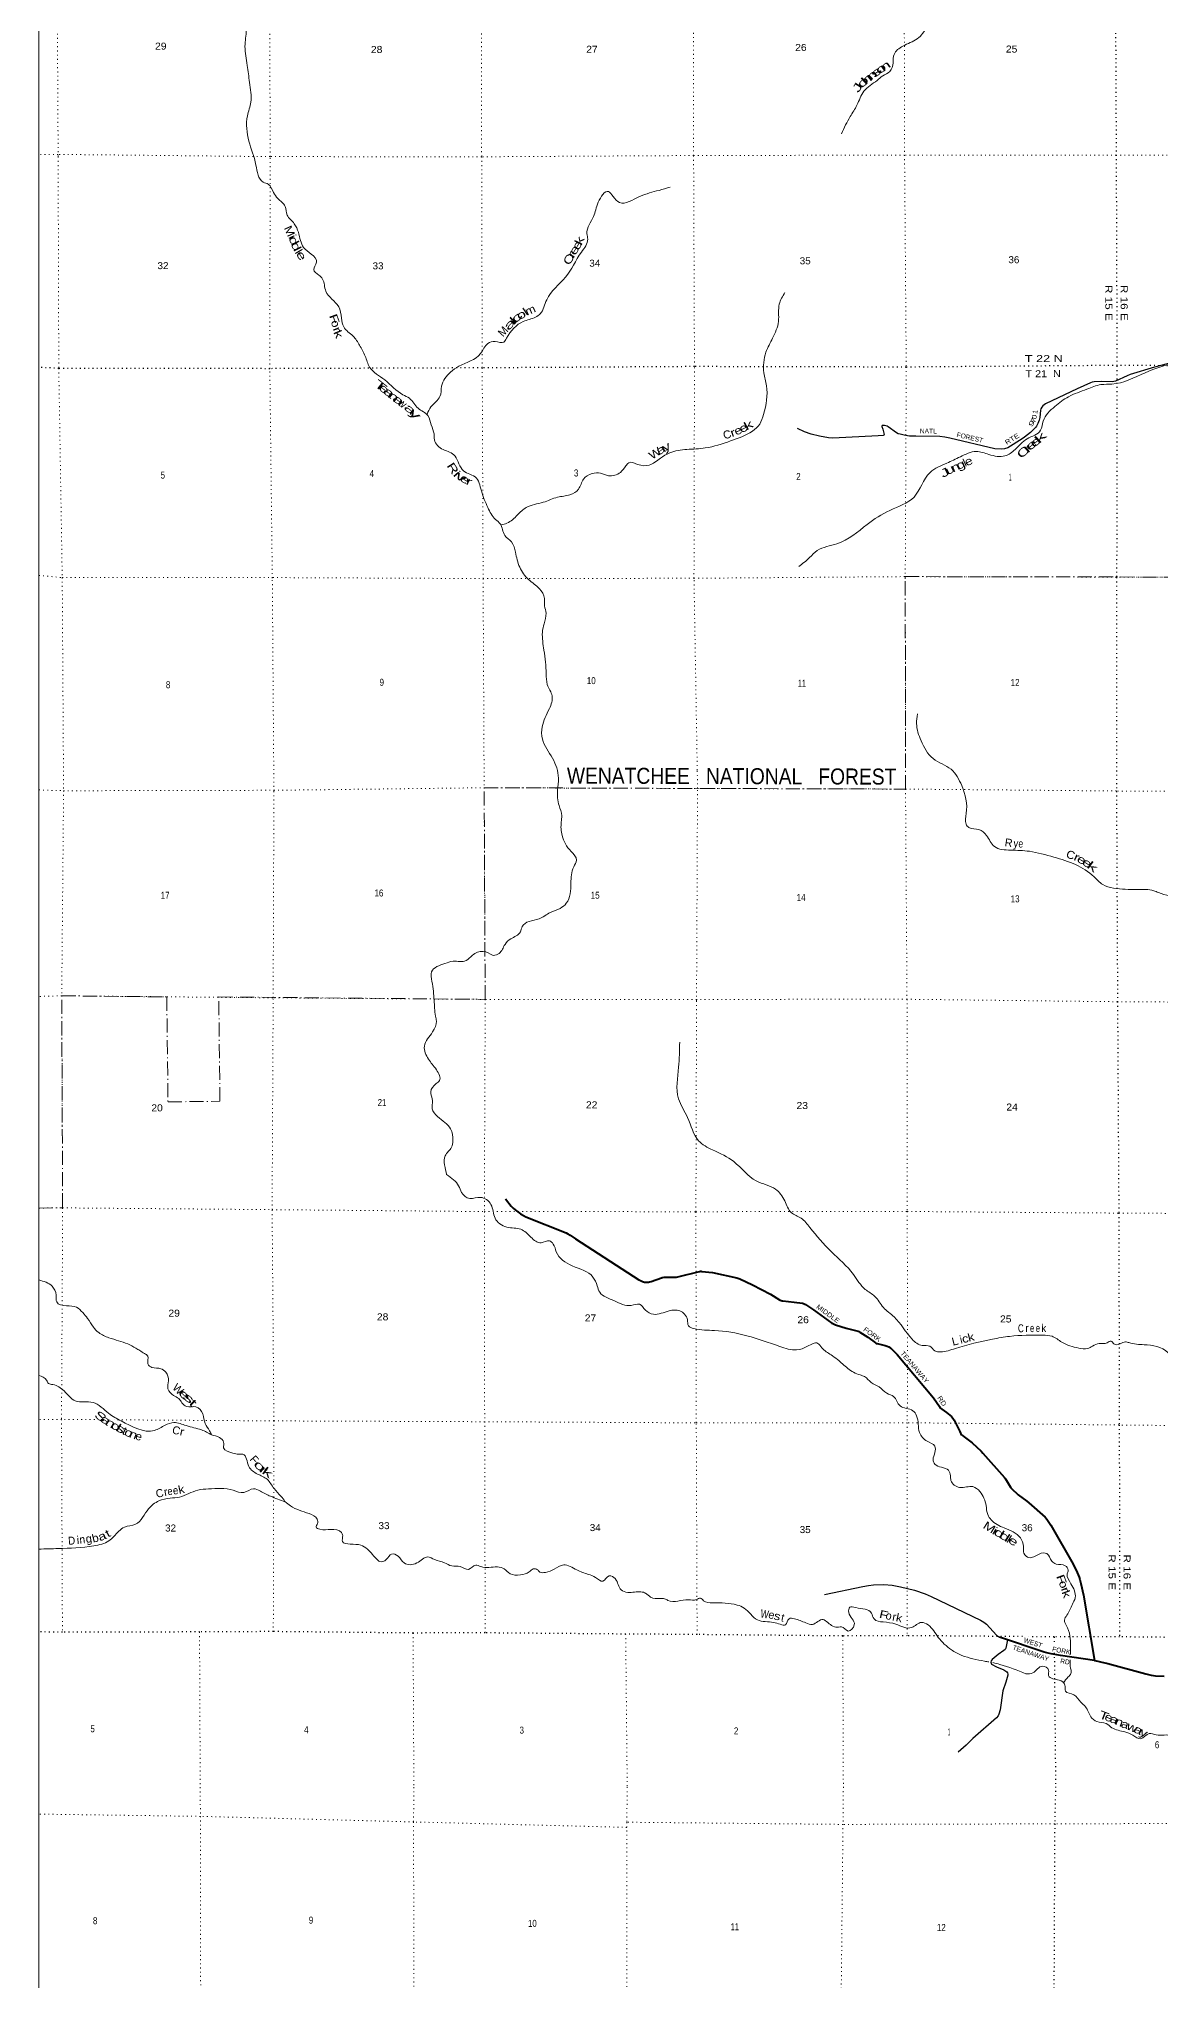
# Model space of a CAD drawing. Header units: feet. Extents: x -8 to 250644, y -192250 to 1368.
# Drawn here: x -3 to 28032, y -96508 to -47975 of the extents above; entities that cross this region are included whole.
import ezdxf
from ezdxf.enums import TextEntityAlignment as Align

# ---------------------------------------------------------------- set-up
doc = ezdxf.new("R2010")
doc.units = ezdxf.units.FT
doc.header["$LTSCALE"] = 70
doc.linetypes.add('DOT_DASHED', pattern=[7.7, 5, -1.2, 0.3, -1.2])
doc.linetypes.add('DOTTED', pattern=[1.5, 0.3, -1.2])
for name, color, linetype, lineweight in [('26', 7, 'Continuous', 40), ('29', 7, 'Continuous', 25), ('39', 7, 'Continuous', 13), ('4', 7, 'Continuous', 13), ('44', 7, 'DOT_DASHED', 13), ('6', 7, 'DOTTED', 25), ('7', 7, 'DOTTED', 13)]:
    doc.layers.add(name, color=color, linetype=linetype, lineweight=lineweight)
for name, color, linetype in [('27', 7, 'Continuous'), ('30', 7, 'Continuous'), ('41', 7, 'Continuous')]:
    doc.layers.add(name, color=color, linetype=linetype)

msp = doc.modelspace()

# ---------------------------------------------------------------- linework, layer by layer
at = {"layer": '26'}
for points in [[(11667.81, -76971.55), (11805.41, -77159.65), (11851.89, -77208.96), (11905.37, -77252.89), (12039.09, -77346.62), (12113.61, -77391.11), (12174.42, -77423.35), (13181.48, -77826.21), (13226.51, -77849.14), (13280.72, -77882.63), (13412.72, -77975.14), (14993.73, -78996.37), (15036.86, -79020.34), (15087.61, -79043.47), (15112.42, -79052.5), (15138.92, -79058.14), (15160.35, -79060.4), (15173.88, -79060.97), (15198.97, -79059.56), (15237.32, -79055.05), (15262.97, -79050.81), (15301.99, -79040.05), (15561.26, -78946.43), (15578.17, -78941.92), (15594.02, -78939.24), (15627.79, -78936.27), (15906.92, -78934.58), (15941.8, -78931.4), (15974.58, -78925.56), (16511.38, -78792.4), (16526.33, -78789.3), (16541.55, -78787.04), (16556.78, -78786.48), (16573.41, -78787.89), (16838.92, -78820.36), (17448.54, -78953.2), (17495.34, -78967.48), (17521.84, -78978.03), (17840.15, -79124.69), (18289.04, -79359.06), (18517.07, -79496.53), (18535.11, -79505.56), (18559.48, -79515.8), (18576.84, -79521.36), (18598.27, -79524.74), (18882.86, -79556.11), (19088.28, -79585.12), (19114.21, -79593.02), (19129.84, -79599.96), (19163.83, -79617.85), (19368.17, -79748.44), (19825.25, -80078.81), (19847.81, -80092.36), (19866.61, -80101.9), (19910.96, -80121.7), (20183.56, -80210.61), (20484.98, -80286.46), (20508.66, -80294.36), (20526.73, -80305.4), (20718.96, -80431.44), (20911.83, -80575.9), (20934.11, -80588.02), (20958.07, -80595.09), (21155.93, -80639.57), (21182.5, -80647.55), (21209.01, -80657.71), (21246.79, -80676.89), (21281.75, -80695.51), (21301.48, -80709.05), (21318.26, -80723.14), (21456.13, -80864.94), (22368.44, -81945.75), (22511.57, -82167.01), (22521.72, -82182.81), (22541.81, -82204.53), (22571.34, -82231.34), (22692.27, -82319.7)], [(22692.27, -82319.7), (22731.92, -82348.67), (22810.43, -82419.79), (22847.64, -82458.15), (22864.56, -82481.85), (22883.75, -82510.69), (23018.78, -82795.39), (23036.54, -82829.98), (23050.07, -82851.42), (23068.12, -82871.74), (23089.55, -82893.18), (23128.57, -82924.93), (23334.73, -83075.22), (23553.62, -83280.8), (23600.59, -83330.56), (24139.77, -83937.93), (24164.3, -83971.98), (24287.07, -84186.48), (24296.25, -84199.92), (24314.29, -84219.11), (24484.97, -84374.96), (24699.13, -84531.33), (24746.78, -84570.62), (25155.07, -84934.85), (25201.27, -84984.76), (25232.85, -85029.89), (25298.63, -85135.06), (25857.8, -86108.94), (25953.08, -86314.88), (26004.24, -86435.95), (26024.54, -86490.11), (26047.96, -86591.28), (26112.58, -86885.6), (26390.53, -88519.99), (26473.78, -88536.87), (26536.23, -88549.37), (26723.8, -88588.55), (27673.03, -88848.25), (27806.15, -88882.67), (27865.05, -88893.71), (27913.93, -88900.12), (28134.97, -88911.59)], [(26390.53, -88519.99), (25543.2, -88395.22), (25355.83, -88361.89), (25304.83, -88351.48), (25234.05, -88332.73), (25131.26, -88304.06), (24017.77, -87929.35)]]:
    msp.add_lwpolyline(points, dxfattribs=at)
at = {"layer": '29'}
for points in [[(28367.16, -56054.28), (27887.86, -56186.91), (27284.9, -56365.23), (27207.27, -56396.77), (26918.38, -56530.26), (26834.33, -56550.91), (26573.68, -56545.08), (26380.31, -56546.85), (26331.67, -56554.97), (26287.33, -56573.07), (25956.69, -56723.6), (25166.23, -57102.42), (25099.34, -57151.25), (25070.96, -57183.7), (25046.64, -57228.32), (25038.21, -57258.11), (25018.94, -57444.26), (25008.13, -57506.19), (24975.7, -57591.37), (24943.27, -57660.33), (24915.98, -57695.64), (24872.91, -57736.12), (24786.26, -57817.33), (24636.27, -57934.97), (24581.69, -57974.04), (24220.05, -58196.96), (24136.58, -58228.22), (24055.51, -58236.34), (23897.55, -58221.46), (22776.55, -57958.48), (22650.89, -57930.09), (22525.24, -57912.87), (21921.57, -57909.33), (21767.17, -57905.75), (21711.43, -57900.67), (21633.4, -57881.41), (21532.06, -57861.13), (21480.37, -57845.91), (21436.99, -57824.16), (21234.24, -57677.1), (21202.69, -57659.32), (21175.33, -57646.14), (21141.89, -57639.03), (21117.56, -57639.03), (21077.35, -57645.31), (21070.94, -57655.26), (21072.97, -57669.46), (21096.77, -57736.98), (21132.86, -57870.39), (21125.67, -57882.42), (21107.43, -57890.53), (20980.93, -57902.5), (19848.74, -57959.49), (19738.27, -57947.87), (19516.34, -57906.76), (19305.54, -57854.02), (19138.48, -57802.36), (18962.7, -57714.87)], [(19638.43, -86864.64), (20598.03, -86665.33), (20738.55, -86640.08), (20868.27, -86623.86), (21120.75, -86620.04), (21330.39, -86636.02), (21538.66, -86672.16), (21885.76, -86757.72), (22156.97, -86849.39), (22307.35, -86915.92), (23541.7, -87506.13), (23626.84, -87554.8), (23690.43, -87607.43), (23938.97, -87879.31), (23968.39, -87902.64), (24017.77, -87929.35)], [(24215.65, -87995.83), (24172.08, -88205.86), (24154.86, -88237.3), (24125.5, -88268.92), (23978.57, -88366.91), (23830.02, -88490.91), (23806.24, -88527.33), (23799.14, -88554.71), (23802.18, -88586.15), (23817.75, -88609.01), (23939.01, -88671.27), (24124.7, -88750.62), (24175.13, -88782.88), (24196.4, -88798.09), (24215.66, -88825.47), (24222.52, -88855.18), (24219.72, -88886.32), (24173.39, -89055.74), (24096.49, -89276.67), (24029.4, -89751.31), (23998.79, -89859.86), (23980.55, -89902.45), (23936.16, -89952.48), (23344.26, -90466.44), (23180.3, -90632.63), (22980.4, -90809.31)]]:
    msp.add_lwpolyline(points, dxfattribs=at)
at = {"layer": '39'}
for points in [[(4972.76, -45855.08), (5016.12, -46478.66), (5075.31, -47211.79), (5150.17, -47554.15), (5178.58, -47761.6), (5150.84, -48162.44), (5207.73, -48637.75), (5264.57, -49064.73), (5299.34, -49560.2), (5213.15, -49898.64), (5248.08, -50533.09), (5425.89, -51129.17), (5609.55, -51558.07), (5734.42, -51610.35), (5861.47, -51813.7), (5972.36, -51966.7), (6153.75, -52165.98), (6204.32, -52379.45), (6383.72, -52596.86), (6486.63, -52812.31), (6617.89, -53188.88), (6807.31, -53355.93), (6942.41, -53561.28), (6870.14, -53744.62), (6993.09, -53879.49), (7089.83, -53980.13), (7172.7, -54284.22), (7493.21, -54670.73), (7566, -54958.71), (7618.58, -55178.22), (7854.36, -55405.66), (8013.65, -55635.17), (8154.86, -55906.99), (8267.9, -56184.87), (8644.7, -56502.86), (9100.07, -56873.16), (9261.21, -56961.67), (9478.9, -57211.28), (9724.7, -57394.41), (9807.49, -57628), (9878.2, -57853.54), (9880.33, -57962.3), (10061.8, -58222.01), (10371.98, -58370.85), (10583.76, -58741.32), (10730.82, -58841.92), (10902.03, -58924.39), (11061.45, -59278.78), (11222.96, -59695.61), (11414.53, -59989.55), (11533.42, -60102.26), (11646.47, -60388.2), (11813.74, -60551.24), (11912.66, -60808.99), (12019.77, -61183.55), (12239.53, -61489.56), (12515.59, -61725.03), (12638.65, -61962.62), (12642.88, -62149.94), (12677.31, -62333.21), (12627.27, -62597.1), (12587.24, -62808.62), (12625.99, -63259.78), (12681, -63851.91), (12709.47, -64117.77), (12830.57, -64403.7), (12760.46, -64717.97), (12579.79, -65173.3), (12586.17, -65479.45), (12838.33, -65960.67), (12987.85, -66456.06), (12964.03, -66758.21), (13002.7, -67142.9), (13069.41, -67398.65), (13057.51, -67551.74), (13078.01, -67894.14), (13303.92, -68290.78), (13439.03, -68506.21), (13368.76, -68673.44), (13298.76, -69084.38), (13184.56, -69586), (13031.71, -69713), (12784.22, -69815.89), (12502.56, -69977.22), (12253.01, -70039.83), (12082.04, -70168.86), (12035.89, -70303.84), (11794.51, -70475.22), (11651.73, -70612.28), (11505.03, -70839.98), (11354.11, -70892.46)], [(20064.14, -50347.67), (20283.09, -49916.48), (20451.87, -49630.34), (20622.61, -49285.8), (20954.46, -49013.65), (21097.27, -48902.77), (21272.28, -48789.86), (21352.57, -48572.27), (21378.5, -48362.77), (21597.7, -48157.17), (21957.84, -47973.63), (22197.07, -47679.4), (22321.54, -47365.1), (22450, -47028.64), (22737.35, -46555.1), (22906.34, -46458.3), (23169.92, -46341.3), (23385.14, -46171.96), (23695, -46032.76), (23737.21, -45980.37), (23772.06, -45844.76)], [(15780.24, -51682.18), (15502.05, -51762.76), (15017.07, -51918.18), (14513.97, -52065.57), (14352.75, -51912.6), (14237.87, -51793.84), (13984.52, -52059.89), (13864.13, -52416.48), (13699.53, -52845.62), (13719.82, -52986.6), (13563.15, -53304.95), (13165.25, -53933.66), (12694.82, -54497.96), (12530.13, -54848.54), (12415.48, -54931.2), (12109.61, -55040.18), (11691.35, -55459.42), (11621, -55556.15), (11409.61, -55544.21), (11224.46, -55588.65), (11041.55, -55844.58), (10500.38, -56157.15), (10287.16, -56310.38), (10068.12, -56656.97), (10026.13, -56916.83), (9800.95, -57174.81), (9701.8, -57359.31)], [(11549.66, -60125.62), (11700.49, -60084.02), (11963.98, -59878.39), (12183.2, -59692.93), (12605.8, -59561.72), (12966, -59434.58), (13275.94, -59371.92), (13491.19, -59232.8), (13613.71, -58980.94), (13828.96, -58843.82), (14042.33, -58835.62), (14235.66, -58895.91), (14535.51, -58813.12), (14672.23, -58653.91), (14744.61, -58573.29), (14968.11, -58613.42), (15260.02, -58631.35), (15535.63, -58461.96), (15769, -58326.85), (16201.71, -58239.94), (16658.64, -58203.37), (17290.55, -58027.7), (17835.83, -57783.61), (18018.82, -57604.22), (18117.19, -57362.45), (18188.88, -56647.36), (18122.09, -56325.13), (18175.87, -55811.48), (18342.57, -55456.86), (18489.06, -55039.82), (18508.71, -54604.74), (18649.31, -54318.63)], [(18999.1, -61168.68), (19266.59, -60942.91), (19457.65, -60769.56), (19950.66, -60600.02), (20707.05, -60116.1), (21272.33, -59763.22), (21877.9, -59430.46), (22277.82, -58815.86), (22696.29, -58581.92), (23036.32, -58424.58), (23432.75, -58291.37), (23750.9, -58365.68), (24151.54, -58401.66), (24403, -58242.36), (24704.65, -57975.37), (25043.75, -57759.88), (25107.9, -57530.64), (25398.29, -57166.09), (25740.28, -56920.87), (26201.03, -56734.5), (26551.18, -56619.45), (26826.31, -56606.82), (27654.02, -56324.62), (28461, -56082.36), (28895.84, -56094.15), (29234.18, -56226.85), (29679.24, -56375.6), (30336.45, -56395.92), (30665.47, -56219.83), (30817.6, -56221.7), (31048.21, -56449.18), (31155.76, -56627.55)], [(21960.39, -64852.63), (21940.52, -65092.34), (22053.73, -65523.3), (22356.19, -65970.24), (22803.39, -66235.81), (23069.56, -66644.51), (23183.07, -67343.36), (23177.32, -67607.22), (23251.9, -67691.77), (23499.57, -67743.97), (23688.96, -67888.86), (23888.56, -68166.68), (24293.29, -68257.04), (24762.37, -68286.93), (25372.49, -68433.55), (25918.24, -68618.48), (26377.56, -68924.32), (26595.19, -69117.54), (26863.02, -69203.96), (27458.94, -69239.81), (27873.67, -69273.76), (27986.45, -69318), (28268.37, -69400.39), (28485.81, -69424.41), (28741.45, -69408.12), (28924.61, -69381.81), (29023.15, -69289.09), (29035.19, -69250.81)], [(11354.11, -70892.46), (11104.37, -70789.91), (10836.74, -70886.77), (10677.85, -71017.8), (10351.75, -71036.16), (10150.5, -71088.66), (9816.56, -71298.37), (9824.88, -71540.07), (9879.76, -72013.37), (9916.43, -72410.14), (9936.7, -72532.99), (9842.38, -72800.95), (9635.43, -73157.6), (9738.45, -73481.82), (9936.02, -73745.54), (10012.82, -74019.42), (9934.4, -74094), (9793.71, -74299.54), (9842.27, -74523.09), (9828.4, -74724.52), (9965.5, -74917.79), (10291.96, -75227.75), (10348.65, -75519.77), (10316.63, -75686.97), (10153.81, -75900.59), (10141.98, -76128.2), (10192.57, -76367.85)], [(29669.08, -82049.27), (29488.03, -81909.75), (29177.88, -81783.07), (29097.09, -81545.45), (28899.69, -81436.82), (28778.67, -81227.42), (28712.14, -81132.8), (28619.44, -81050.28), (28484.58, -81066.49), (28456.2, -80887.24), (28365.64, -80907.45), (28232.68, -80824.96), (27628.53, -80621.94), (27250.02, -80569.83), (27163.43, -80549.75), (27032.64, -80598.18), (26871.59, -80598.29), (26807.1, -80531.86), (26704.48, -80574.23), (26507.21, -80588.47), (26338.19, -80659.08), (26215.46, -80719.59), (25994.01, -80705.65), (25573.11, -80556.88), (25327.35, -80410.02), (25095.82, -80383.99), (24268.47, -80412.76), (23839.76, -80483.55), (22911.99, -80715.82), (22539.67, -80802.69), (22400.74, -80778.61), (22271.77, -80661.88), (22082.52, -80641.87), (21830.71, -80484.93), (21381.18, -79927.31), (21111.16, -79689.82), (20893.44, -79409.99), (20657.72, -79238.95), (20363.4, -78864.51), (19809.17, -78294.87), (19275.04, -77690.98), (19053.34, -77459.5), (18809.6, -77318.67), (18644.21, -77026.73), (18418.42, -76734.82), (17935.05, -76527.69), (17372.87, -76044.67), (16843.11, -75752.98), (16492.58, -75523.6), (16216.14, -74941.69), (15990.16, -74470.52), (15991.3, -73684.98), (16018.79, -73058.54)], [(10192.57, -76367.85), (10492.83, -76651.65), (10567.5, -76814.75), (10768.97, -76963.66), (11038.69, -76937.29), (11300.59, -77116.37), (11401.62, -77456.7), (11693.77, -77684.11), (12050.14, -77736.23), (12297.97, -77933.45), (12553.78, -78072.26), (12765.11, -78025.79), (12859.81, -78104.27), (12932.5, -78301.62), (13331.47, -78649.8), (13851.15, -78929.41), (13956.08, -79152.92), (14018.66, -79307.97), (14385.28, -79523.24), (14806.14, -79639.77), (15015.47, -79611.43), (15160.57, -79754.34), (15364.01, -79860.95), (15752.44, -79774.07), (16020.18, -79775.9), (16211.67, -79997.33), (16240.02, -80148.38), (16368.93, -80216.77), (16890.37, -80264.75), (17699.78, -80399.15), (18519.39, -80664.46), (18942.23, -80750.78), (19217.93, -80659.95), (19471.49, -80587.26), (19572.27, -80695.96), (19801.96, -80875.07), (19963.13, -80991.78), (20221.05, -81213.17), (20527.22, -81378.12), (20642.01, -81418.32), (20807.25, -81565.25), (21006.67, -81677.91), (21198.09, -81836.9), (21367.27, -81917.35), (21528.58, -82148.87), (21848.79, -82273.53), (21941.53, -82396.33), (22016.48, -82817.25), (22203.93, -83032.64), (22397.33, -83159.4), (22401.53, -83314.49), (22355.42, -83491.77), (22393.8, -83604.54), (22740.22, -83761.41), (22788.68, -83898.34), (22798.88, -84013.15), (23018.5, -84190.24), (23350.63, -84169.87), (23523.89, -84292.62), (23679.29, -84645), (23719.8, -84868.55), (23804.49, -84999.41), (24132.85, -85202.62), (24535.74, -85448.08), (24610.46, -85667.57), (24626.76, -85836.75), (24749.67, -85943.42), (25005.23, -85854.62), (25200.49, -85844.42), (25321.48, -86031.65), (25432.28, -86104.09), (25657.79, -86146.23), (25732.4, -86256.96), (25710.36, -86351.64), (25799.21, -86597.32), (25906.29, -86945.7), (25836.01, -87110.91), (25699.42, -87382.92), (25637.16, -87507.85), (25683.59, -87632.69), (25776.5, -87906.56), (25786.82, -88136.17), (25785.88, -88365.28)], [(-3.35, -79002.17), (327.53, -79158.26), (428.43, -79379.76), (442.72, -79552.97), (690.43, -79649.48), (938.08, -79685.56), (1095.25, -79820.41), (1214.18, -79963.33), (1361.37, -80180.77), (1496.4, -80319.65), (1750.19, -80448.39), (2219.41, -80603.16), (2422.85, -80709.77), (2519.54, -80768.12), (2638.4, -80840.55), (2723.02, -80906.96), (2723.23, -81102.33), (2826, -81188.87), (3047.47, -81220.95), (3172.38, -81307.47), (3239.05, -81520.93), (3223.17, -81728.41), (3366.28, -81887.43), (3493.19, -81967.91), (3573.82, -82070.58), (3690.69, -82169.19), (3924.22, -82175.08), (4095.52, -82350.19), (4154.17, -82593.87), (4267.1, -82771.04), (4312.06, -82875.93)], [(-0.61, -81389.34), (189.22, -81510.94), (239.63, -81591.48), (344.34, -81617.59), (628.37, -81778.53), (908.46, -82024.07), (1351.38, -82066.06), (1740.2, -82335.7), (2058.48, -82526.83), (2886.12, -82763.94), (3155.73, -82632.83), (3373.07, -82568.22), (3681.15, -82644.55), (4063.76, -82751.04), (4314.82, -82876.84)], [(4311.5, -82875.75), (4512.88, -82942.08), (4617.69, -83056.82), (4617.84, -83195.8), (4847.48, -83330.59), (4992.46, -83360.71), (5095.13, -83360.63), (5248.46, -83664.67), (5464.07, -83853.86), (5703.77, -83986.63), (5879.16, -84218.14), (6050.49, -84411.39), (6151.29, -84544.26)], [(-1.85, -85731.05), (479.73, -85718.41), (1371.44, -85649.31), (1749.76, -85524.17), (1993.08, -85286.33), (2139.92, -85179.48), (2409.6, -85110.81), (2592.6, -84939.47), (2741.33, -84721.84), (2998.78, -84524.27), (3280.54, -84455.59), (3516.04, -84429.25), (3972.82, -84257.73), (4238.51, -84227.33), (4856.56, -84259.13), (5124.36, -84315.35), (5363.82, -84220.51), (5535, -84284.85), (5790.8, -84409.55), (6153.35, -84545.9)], [(6151.29, -84544.26), (6288.3, -84652.93), (6753.53, -84843.96), (6957.01, -84984.81), (6965.18, -85095.59), (6931.06, -85184.24), (7019.69, -85234.53), (7299.51, -85238.37), (7565.32, -85316.74), (7593.59, -85393.26), (7589.73, -85540.3), (7777.02, -85606.64), (8046.8, -85634.65), (8214, -85733.23), (8459.88, -85996.92), (8516.3, -86039.18), (8683.33, -85992.74), (8814.03, -85855.69), (8979.16, -85907.94), (9128.32, -86077.03), (9450.41, -86076.81), (9717.98, -85925.56), (9891.18, -85991.91), (10138.88, -86072.31), (10320.14, -86152.75), (10533.54, -86166.7), (10734.93, -86237.06), (10920.02, -86132.2), (11044.87, -86168.37), (11461.59, -86178.15), (11634.77, -86226.37), (11779.84, -86347.13), (12035.53, -86373.13), (12258.9, -86302.48), (12359.47, -86225.87), (12460.15, -86245.95), (12524.64, -86308.34), (12661.53, -86312.28), (12884.89, -86231.56), (13118.3, -86128.67), (13444.55, -86251.31), (13734.56, -86363.91), (13913.81, -86440.32), (14099.12, -86536.88), (14258, -86401.82), (14407.05, -86470.2), (14552.3, -86748.06), (14723.48, -86812.4), (15049.58, -86800.09), (15166.38, -86834.25), (15293.31, -86932.86), (15532.91, -86966.93), (15639.6, -86970.89), (15726.22, -87015.14), (16241.54, -86996.66), (16442.85, -86994.5), (16539.44, -86958.18), (16618.02, -87020.57), (16837.5, -87074.8), (17459.61, -87130.77), (17630.8, -87205.18), (17963.28, -87499.02), (18365.97, -87563.2), (18533.11, -87611.43), (18663.97, -87625.44), (18752.38, -87474.31), (18885.24, -87472.21), (19171.22, -87576.75), (19336.33, -87614.9), (19603.94, -87491.85), (19722.79, -87570.32), (19992.67, -87680.92), (20067.14, -87672.81), (20228.31, -87779.45), (20385.16, -87626.27), (20245.91, -87312.15), (20269.93, -87185.24), (20420.92, -87193.19), (20811.61, -87331.9), (20880.21, -87476.88), (21105.76, -87553.26), (21421.88, -87607.43), (21822.57, -87691.75), (22066.01, -87562.67), (22231.16, -87627.01), (22485.15, -87939.04), (22811.61, -88246.99), (23073.46, -88387.8), (23639.3, -88532.43), (23748.62, -88553.04)], [(23851.8, -88569.99), (24024.14, -88613.07), (24676.39, -88849.96)], [(24676.39, -88849.96), (24845.46, -88823.66), (25094.9, -88658.33), (25241.96, -88754.91), (25242.11, -88893.89), (25348.89, -88974.38), (25507.96, -89006.5), (25651.03, -89129.27), (25667.3, -89280.32), (25870.72, -89370.82), (26044.05, -89558.02), (26164.96, -89670.73), (26296.09, -89922.42), (26447.2, -90041.15), (26682.79, -90093.36), (26825.83, -90198), (27150.05, -90298.49), (27351.45, -90384.96), (27542.79, -90473.45), (27760.06, -90338.35), (27931.21, -90378.52), (28311.72, -90412.5), (28418.49, -90476.88), (28525.16, -90460.69), (28631.98, -90571.4), (28825.27, -90601.48), (29205.65, -90524.68), (29441.24, -90574.87), (29834.11, -90862.63), (30041.77, -91142.46), (30023.85, -91321.74), (30140.73, -91434.45), (30317.64, -91212.77), (30613.47, -91129.98), (30997.87, -91041.09), (31204.37, -90956.2)], [(25784.37, -88499.24), (25783.37, -88655.84), (25799.68, -88847.18), (25735.35, -88923.76), (25610.25, -89083.28)]]:
    msp.add_spline(points, degree=3, dxfattribs=at)
at = {"layer": '4'}
msp.add_lwpolyline([(0, -0.01), (31078.95, 21.37), (62157.81, 85.49), (93236.57, 192.37), (124315.15, 341.99), (155393.5, 534.37), (186473.05, 772.71), (217549.25, 1047.36), (248626.55, 1367.98), (250643.68, -181929.51), (219314.24, -182252.73), (187984.4, -182532.85), (156654.22, -182769.89), (125323.73, -182963.82), (93993, -183114.66), (62662.1, -183222.4), (31331.08, -183287.03), (0, -183308.59)], close=True, dxfattribs=at)
msp.add_lwpolyline([(0, -0.01), (31078.95, 21.37), (62157.81, 85.49), (93236.57, 192.37), (124315.15, 341.99), (155393.5, 534.37), (186473.05, 772.71), (217549.25, 1047.36), (248626.55, 1367.98), (250643.68, -181929.51), (219314.24, -182252.73), (187984.4, -182532.85), (156654.22, -182769.89), (125323.73, -182963.82), (93993, -183114.66), (62662.1, -183222.4), (31331.08, -183287.03), (0, -183308.59)], close=True, dxfattribs=at)
at = {"layer": '44'}
msp.add_lwpolyline([(0, -77205.24), (592.44, -77200.53), (569.13, -71898.92), (3194.89, -71927.24), (3226.19, -74550.71), (4526.11, -74535.2), (4494.98, -71926.24), (11156.02, -71988.32), (11130.16, -66697.67), (21665.02, -66730.74), (21658.28, -61419.61), (31163.47, -61435.69)], dxfattribs=at)
at = {"layer": '6'}
for p, q in [((25379.94, -87926.98), (25381.81, -88113.56)), ((25383.94, -88326.64), (25417.47, -91672.58))]:
    msp.add_line(p, q, dxfattribs=at)
for points in [[(26907.92, -45835.67), (26931.35, -50878.72), (26951.27, -56153.9), (26943.02, -61439.16), (26938.86, -66786.87), (26964.81, -72047.94), (26996.82, -77331.17), (27008.71, -82624.48), (27018.59, -87925.85)], [(31156.22, -56165.02), (26957.29, -56139.79), (21679.04, -56181.69), (16388.65, -56169.22), (11082.21, -56201.07), (5771.72, -56220.83), (495.43, -56214.39), (0, -56187.16)], [(24590.39, -87920.16), (21708.05, -87895.26), (20095.58, -87902.41), (16453.88, -87868.66), (14668.26, -87855.79), (11155.41, -87825.98), (9353.7, -87829.23), (5858.96, -87793.36), (4014.99, -87802.69), (586.72, -87809.08), (0, -87801.61)], [(31199.96, -87964.51), (30771.01, -87963.55), (27018.59, -87925.85), (25379.94, -87926.98), (24746.25, -87921.5)], [(25417.47, -91672.58), (25394.49, -92599.51), (25368.98, -97891.61), (25349.52, -103193.64), (25366.28, -108530.93), (25362.84, -113779.69), (25354.93, -115123.49)]]:
    msp.add_lwpolyline(points, dxfattribs=at)
at = {"layer": '7'}
for p, q in [((4014.99, -87802.69), (4031.51, -91686.48)), ((9353.7, -87829.23), (9373.8, -91684.87)), ((14668.26, -87855.79), (14707.35, -91682.11)), ((20095.58, -87902.41), (20110.74, -91677.92))]:
    msp.add_line(p, q, dxfattribs=at)
for points in [[(452.1, -45851.66), (479.52, -50923.1), (495.43, -56214.39), (581.74, -61443.19), (615.81, -66772.75), (569.13, -71898.92), (592.44, -77200.53), (564.73, -82489.59), (586.72, -87809.08)], [(5858.96, -87793.36), (5873.27, -82526.22), (5829.18, -77245.02), (5855.54, -71949.67), (5873.98, -66777.19), (5833.88, -61457.71), (5771.72, -56220.83), (5779.96, -50919.45), (5767.85, -45850.93)], [(11056.11, -45848.96), (11068.32, -50923.87), (11082.21, -56201.07), (11104.13, -61468.19), (11130.16, -66697.67), (11156.02, -71988.32), (11135.71, -77293.74), (11143.53, -82546.77), (11155.41, -87825.98)], [(16458.26, -66256.9), (16376.38, -61460.53), (16388.65, -56169.22), (16366.72, -50892.03), (16365.21, -45845.75)], [(21631.18, -45841.33), (21640.98, -50882.36), (21683.06, -56177.66), (21658.69, -61450.86), (21665.02, -66730.74), (21702.55, -71985.09), (21708.41, -77290.49), (21714.96, -80801.39)], [(31148.95, -50877.82), (26931.35, -50882.75), (21640.98, -50882.36), (16366.72, -50892.03), (11068.32, -50923.87), (5779.96, -50919.45), (477.52, -50863.9), (0, -50867.17)], [(0, -61390.95), (581.74, -61443.19), (5849.97, -61443.6), (11104.13, -61468.19), (16376.38, -61460.53), (21658.28, -61419.61), (26910.8, -61431.13), (31163.47, -61435.69)], [(16453.88, -87868.66), (16433.94, -82573.34), (16424.08, -77296.14), (16440.4, -72024.97), (16464.55, -66716.37), (16458.26, -66256.9)], [(0, -66753.13), (615.81, -66772.75), (5873.96, -66761.07), (11130.16, -66697.67), (16464.55, -66716.37), (21665.02, -66730.74), (26971.06, -66778.79), (31170.86, -66806.37)], [(31178.09, -72068.57), (26964.81, -72047.94), (21702.55, -71985.09), (16440.36, -71988.71), (11156.02, -71988.32), (5843.46, -71949.67), (569.13, -71898.92), (0, -71915.69)], [(0, -77205.24), (592.44, -77200.53), (5829.18, -77245.02), (11135.71, -77293.74), (16424.08, -77296.14), (21708.41, -77290.49), (26996.82, -77331.17), (31185.36, -77354.29)], [(21715.56, -81124.64), (21708.21, -82571.73), (21708.05, -87895.26)], [(1393.7, -82495.31), (564.73, -82489.59), (0, -82488.82)], [(31192.68, -82671), (27002.67, -82628.51), (21708.21, -82571.73), (16405.76, -82575.37), (11143.53, -82546.77), (5873.27, -82526.22), (1879.48, -82498.66)], [(4031.51, -91686.48), (4036.04, -92412.84), (4044.71, -97706.92), (4044.91, -97758.13)], [(9373.8, -91684.87), (9365.27, -92552.24), (9375.88, -97787.95), (9376.52, -103089.03), (9391.24, -108398.15), (9390.61, -108518.63)], [(14707.35, -91682.11), (14696.35, -92558.81), (14695.06, -97929.37), (14691.58, -103151.96), (14688.2, -108453.04), (14655.42, -113016.83)], [(20110.74, -91677.92), (20101.85, -92604.63), (20046.2, -97906.69), (20002.6, -103192.75), (20031.39, -108501.86), (20033.96, -113743.51), (20030.64, -114558.55)], [(14696.51, -92687.61), (9365.27, -92552.24), (4036.04, -92412.84), (-1.12, -92355.95)], [(31206.29, -92582.84), (30717.73, -92586.54), (25394.49, -92599.51), (20101.86, -92613.63), (14696.35, -92558.81), (14694.95, -92558.81)]]:
    msp.add_lwpolyline(points, dxfattribs=at)

# ---------------------------------------------------------------- texts
at = {"layer": '27'}
for s, rotation, width, p in [('MIDDLE', 324.141, 1.1, (19420.84, -79700.14)), ('FORK', 323.748, 1.1, (20598.98, -80265.53)), ('TEANAWAY', 310.168, 1.1, (21528.46, -80842.11)), ('RD', 302.898, 1.15, (22454.57, -81950.02)), ('TEANAWAY', 341.401, 1.05, (24328.53, -88238.05)), ('RD', 351.623, 0.9, (25526.13, -88583.96))]:
    msp.add_text(s, height=120, rotation=rotation, dxfattribs=dict(at, width=width)).set_placement(p)
for s, rotation, p in [('WEST', 341.401, (24606.61, -88053.65)), ('FORK', 348.914, (25323.01, -88282.73))]:
    msp.add_text(s, height=120, rotation=rotation, dxfattribs=at).set_placement(p)
at = {"layer": '30'}
for s, rotation, p in [('NATL', 359.664, (22234.36, -57840.57)), ('1', 84.09, (24964.13, -57309.99)), ('FOREST', 346.797, (23260.94, -58000.22))]:
    msp.add_text(s, height=120, rotation=rotation, dxfattribs=at).set_placement(p, align=Align.CENTER)
for s, rotation, width, p in [('9', 53.128, 1.75, (24865.4, -57625.94)), ('7', 66.157, 1.35, (24918.41, -57537.29)), ('0', 77.099, 1.2, (24944.49, -57437.82)), ('RTE', 31.65, 1.2, (24359.91, -58028.53))]:
    msp.add_text(s, height=120, rotation=rotation, dxfattribs=dict(at, width=width)).set_placement(p, align=Align.CENTER)
at = {"layer": '41'}
for s, rotation, width, p in [('o', 45.4, 2, (20664.02, -49130.31)), ('h', 41.727, 2, (20768, -49048.6)), ('n', 39.264, 1.9, (20881.53, -48964.29)), ('s', 37.951, 2.05, (20992.68, -48880.88)), ('o', 37.702, 1.75, (21104.82, -48799.05)), ('n', 35.492, 1.75, (21214.34, -48732.9)), ('J', 58.649, 1.7, (20544.4, -49242.57)), ('M', 294.717, 1.2, (6174.12, -52823.92)), ('i', 295.972, 1.15, (6246.81, -52963.93)), ('d', 296.315, 1.55, (6283.3, -53064.81)), ('d', 296.929, 1.6, (6340.39, -53209.96)), ('l', 300.472, 1.25, (6406.42, -53343.04)), ('e', 301.949, 1.55, (6477.3, -53446.49)), ('C', 56.765, 1.4, (13325.57, -53543.02)), ('r', 58.571, 1.7, (13398.93, -53415.28)), ('e', 58.571, 1.55, (13464.32, -53307.43)), ('e', 60.575, 1.45, (13540.18, -53181.78)), ('k', 64.246, 1.55, (13605.13, -53061.24)), ('c', 42.088, 2.15, (12006.72, -55013.71)), ('o', 30.233, 1.5, (12104.81, -54956.9)), ('l', 34.184, 1.4, (12215.54, -54878.19)), ('m', 24.035, 1.15, (12323.86, -54844.64)), ('F', 289.924, 1.55, (7292.56, -55010.51)), ('o', 291.04, 1.2, (7323.18, -55130.84)), ('r', 291.9, 1.4, (7364.73, -55277.29)), ('k', 292.515, 1.45, (7394.57, -55395.72)), ('a', 46.473, 2.05, (11839.26, -55176.25)), ('l', 46.473, 1.75, (11929.61, -55082.11)), ('T', 321.304, 1.95, (8476.09, -56726.55)), ('e', 320.68, 1.8, (8568.4, -56799.83)), ('a', 320.68, 1.9, (8689.96, -56895.84)), ('n', 321.086, 1.9, (8798.58, -56989.78)), ('a', 321.086, 1.9, (8925.75, -57083.64)), ('a', 319.342, 1.95, (9213.68, -57307.58)), ('y', 316.378, 2.15, (9335.54, -57420.05)), ('r', 19.819, 1.35, (17380.54, -57912.79)), ('e', 22.073, 1.25, (17512.36, -57857.77)), ('e', 24.847, 1.35, (17651.53, -57792.08)), ('k', 28.505, 1.65, (17785.39, -57717.6)), ('W', 32.808, 1.2, (15453.75, -58419.56)), ('a', 31.194, 1.6, (15595.04, -58333.07)), ('y', 28.955, 1.55, (15729.53, -58257.36)), ('C', 18.376, 1.05, (17236.2, -57961.46)), ('C', 41.372, 1.65, (24670.32, -58380.04)), ('r', 41.372, 2.1, (24780.96, -58287.09)), ('e', 41.654, 1.9, (24872.81, -58197.99)), ('e', 37.661, 1.75, (24969.13, -58126.87)), ('k', 43.172, 2.2, (25103.34, -58014.83)), ('R', 302.536, 1.5, (10263.32, -58766.25)), ('J', 27.414, 1.6, (22691.18, -58905.5)), ('u', 27.414, 1.55, (22820.96, -58832.68)), ('n', 25.339, 1.45, (22951.62, -58770.82)), ('g', 24.326, 1.45, (23083.48, -58710.54)), ('l', 24.326, 1.05, (23185.47, -58664.43)), ('e', 23.006, 1.3, (23278.09, -58626.13)), ('i', 310.567, 1.7, (10372.37, -58915.48)), ('v', 320.035, 1.95, (10485.79, -59000.32)), ('e', 327.716, 1.55, (10596.18, -59065.74)), ('r', 335.397, 1.5, (10718.27, -59129.63)), ('y', 354.92, 0.9, (24415.42, -68184.9)), ('e', 355.789, 0.8, (24541.96, -68192.59)), ('C', 340.686, 1.1, (25761.01, -68469.5)), ('r', 337.291, 1.4, (25908.45, -68523.48)), ('e', 331.951, 1.4, (26021.4, -68582.77)), ('e', 327.22, 1.55, (26152.68, -68661.51)), ('k', 323.546, 1.9, (26279.71, -68752.26)), ('L', 14.145, 1.1, (22927.79, -80629.34)), ('c', 14.145, 1.2, (23180.02, -80565.77)), ('k', 14.145, 1.2, (23324.36, -80528.83)), ('C', 2.328, 0.75, (24552.32, -80311.33)), ('e', 0.296, 0.7, (24830.63, -80305.29)), ('e', 0.296, 0.7, (24975.9, -80304.61)), ('k', 358.5, 0.9, (25121.5, -80304.64)), ('e', 315.259, 2.05, (3569.97, -81945.33)), ('s', 322.016, 2.05, (3680.07, -82029.99)), ('t', 315.399, 2, (3784.08, -82145.66)), ('S', 325.581, 1.65, (1484.48, -82498.7)), ('a', 325.581, 1.7, (1610.32, -82586.13)), ('n', 328.195, 1.65, (1736.72, -82663.01)), ('d', 329.824, 1.7, (1877.1, -82745.26)), ('s', 331.675, 1.7, (1990.11, -82806.13)), ('t', 334.536, 1.25, (2101, -82863.4)), ('o', 334.536, 1.35, (2200.66, -82910.85)), ('n', 339.247, 1.3, (2328.29, -82959.88)), ('e', 344.213, 1.1, (2470.65, -83006.06)), ('r', 347.297, 1.15, (3557.68, -82891.98)), ('o', 317.376, 1.95, (5450.32, -83724.32)), ('r', 320.376, 2, (5552.86, -83822.5)), ('k', 324.074, 1.9, (5657, -83894.98)), ('r', 10.107, 1.05, (3187.72, -84398)), ('e', 5.885, 0.85, (3285.15, -84380.55)), ('e', 7.38, 0.9, (3426.71, -84360.97)), ('k', 11.882, 1.15, (3579.55, -84336.36)), ('D', 4.422, 0.9, (824.33, -85618.52)), ('g', 8.735, 1.05, (1259.43, -85566.92)), ('b', 13.359, 1.1, (1431.6, -85550.91)), ('a', 22.907, 1.35, (1615.4, -85500)), ('t', 29.856, 1.4, (1769.97, -85423.05)), ('M', 328.034, 1.35, (23709.9, -85271.37)), ('i', 328.463, 1.35, (23846.84, -85360.89)), ('d', 329.222, 1.7, (23955.19, -85415.41)), ('d', 328.08, 1.75, (24093.46, -85497.43)), ('l', 328.08, 1.3, (24203.53, -85566.29)), ('n', 5.735, 0.95, (1092.37, -85588.19)), ('e', 328.081, 1.55, (24307.49, -85613.72)), ('F', 290.004, 1.55, (25470.97, -86522.47)), ('o', 291.482, 1.25, (25522.25, -86648.73)), ('r', 290.641, 1.35, (25567.88, -86778.63)), ('k', 289.869, 1.35, (25594.24, -86888.76)), ('W', 350.28, 0.8, (18127.02, -87451.16)), ('s', 347.569, 1.2, (18437.88, -87502.73)), ('F', 346.933, 1.35, (21100.05, -87469.48)), ('k', 348.187, 1.15, (21486.26, -87547.48)), ('r', 350.305, 1.05, (21369.64, -87522.27)), ('T', 339.049, 1.45, (26590.68, -89988.89)), ('e', 336.575, 1.3, (26707.8, -90028.37)), ('a', 337.516, 1.35, (26844.82, -90081.34)), ('n', 338.779, 1.35, (26976.66, -90142.65)), ('a', 341.311, 1.25, (27122.31, -90205.7)), ('w', 336.936, 1.35, (27293.66, -90276.64)), ('a', 335.151, 1.45, (27443.76, -90340.95)), ('y', 335.21, 1.4, (27580.95, -90408.42))]:
    msp.add_text(s, height=200, rotation=rotation, dxfattribs=dict(at, width=width)).set_placement(p, align=Align.CENTER)
for s, rotation, p in [('M', 48.379, (11676.07, -55356.18)), ('w', 321.002, (9026.45, -57159.76)), ('R', 351.702, (24229.72, -68171.58)), ('i', 14.145, (23077.12, -80591.7)), ('r', 0.296, (24702.73, -80305.9)), ('W', 315.795, (3409.57, -81802.35)), ('C', 344.686, (3406.13, -82858)), ('F', 311.295, (5308.97, -83558.11)), ('C', 13.867, (3040.28, -84430.44)), ('i', 5.735, (984, -85602.75)), ('e', 348.509, (18294.94, -87470.11)), ('t', 346.952, (18573.6, -87540.7)), ('o', 347.748, (21226.91, -87492.57))]:
    msp.add_text(s, height=200, rotation=rotation, dxfattribs=at).set_placement(p, align=Align.CENTER)
at = {"layer": '44', "width": 0.9}
msp.add_text('WENATCHEE   NATIONAL   FOREST', height=400, rotation=359.82, dxfattribs=at).set_placement((13197.91, -66593.71))
at = {"layer": '6'}
for s, rotation, width, p in [('R 15 E', 270.216, 1.25, (26659.52, -54129.11)), ('R 16 E', 270.216, 1.25, (27043.62, -54127.76)), ('T 22 N', 0.455, 1.35, (24648.93, -56058.11)), ('T 21  N', 0.455, 1.15, (24665.73, -56437.46)), ('R 15 E', 270.107, 1.25, (26739.7, -85861.71)), ('R 16 E', 270.107, 1.25, (27114.75, -85865.58))]:
    msp.add_text(s, height=175, rotation=rotation, dxfattribs=dict(at, width=width)).set_placement(p)
at = {"layer": '7'}
for s, width, p in [('29', 1.1, (2902.32, -48244.55)), ('28', 1.1, (8299.48, -48327.45)), ('27', 1.1, (13682.04, -48323.84)), ('26', 1.1, (18906.34, -48277.86)), ('25', 1.1, (24174.41, -48317.46)), ('32', 1.05, (2964.31, -53732.32)), ('33', 1.05, (8341.16, -53737.85)), ('34', 1.05, (13759.44, -53671.76)), ('35', 1.05, (19020.15, -53610.91)), ('36', 1.05, (24237.58, -53584.29)), ('5', 0.85, (3041.55, -58968.69)), ('4', 0.85, (8267.56, -58928.03)), ('3', 0.85, (13374.89, -58915.8)), ('2', 0.85, (18932.7, -59003.56)), ('1', 0.4, (24247.44, -59017.97)), ('8', 0.85, (3173.8, -64210.09)), ('9', 0.85, (8515.89, -64148.18)), ('10', 0.85, (13697.39, -64107.51)), ('11', 0.65, (18973.89, -64173.01)), ('12', 0.85, (24294.48, -64153.77)), ('17', 0.85, (3043.99, -69474.39)), ('16', 0.85, (8389.32, -69415.95)), ('15', 0.85, (13796.41, -69472.77)), ('14', 0.85, (18944.87, -69527.59)), ('13', 0.85, (24295.31, -69561.51)), ('20', 1.1, (2809.71, -74788.2)), ('21', 0.85, (8467.47, -74652.93)), ('22', 1.1, (13675.44, -74712.1)), ('23', 1.1, (18939.84, -74729.06)), ('24', 1.1, (24185.73, -74767)), ('29', 1.1, (3237.27, -79919.64)), ('28', 1.1, (8449.01, -80012.92)), ('27', 1.1, (13645.71, -80039.93)), ('26', 1.1, (18962.65, -80083.47)), ('25', 1.1, (24028.2, -80065.34)), ('32', 1.05, (3153.83, -85291.2)), ('33', 1.05, (8490.46, -85232)), ('34', 1.05, (13771.1, -85281.06)), ('35', 1.05, (19020, -85330.92)), ('36', 1.05, (24570.15, -85283.91)), ('5', 0.85, (1286.63, -90310.16)), ('4', 0.85, (6628.66, -90333.49)), ('3', 0.85, (12015.59, -90343.78)), ('2', 0.85, (17374.98, -90361.96)), ('1', 0.4, (22719.85, -90389.56)), ('6', 0.85, (27898.15, -90709.39))]:
    msp.add_text(s, height=175, dxfattribs=dict(at, width=width)).set_placement(p)
for s, width, p in [('8', 0.85, (1349.51, -95109.29)), ('9', 0.85, (6746.22, -95094.02)), ('10', 0.85, (12224.74, -95174.63)), ('11', 0.65, (17296.6, -95259.85)), ('12', 0.85, (22448.88, -95277.61))]:
    msp.add_text(s, height=175, rotation=0.038, dxfattribs=dict(at, width=width)).set_placement(p)

doc.saveas('drawing.dxf')
